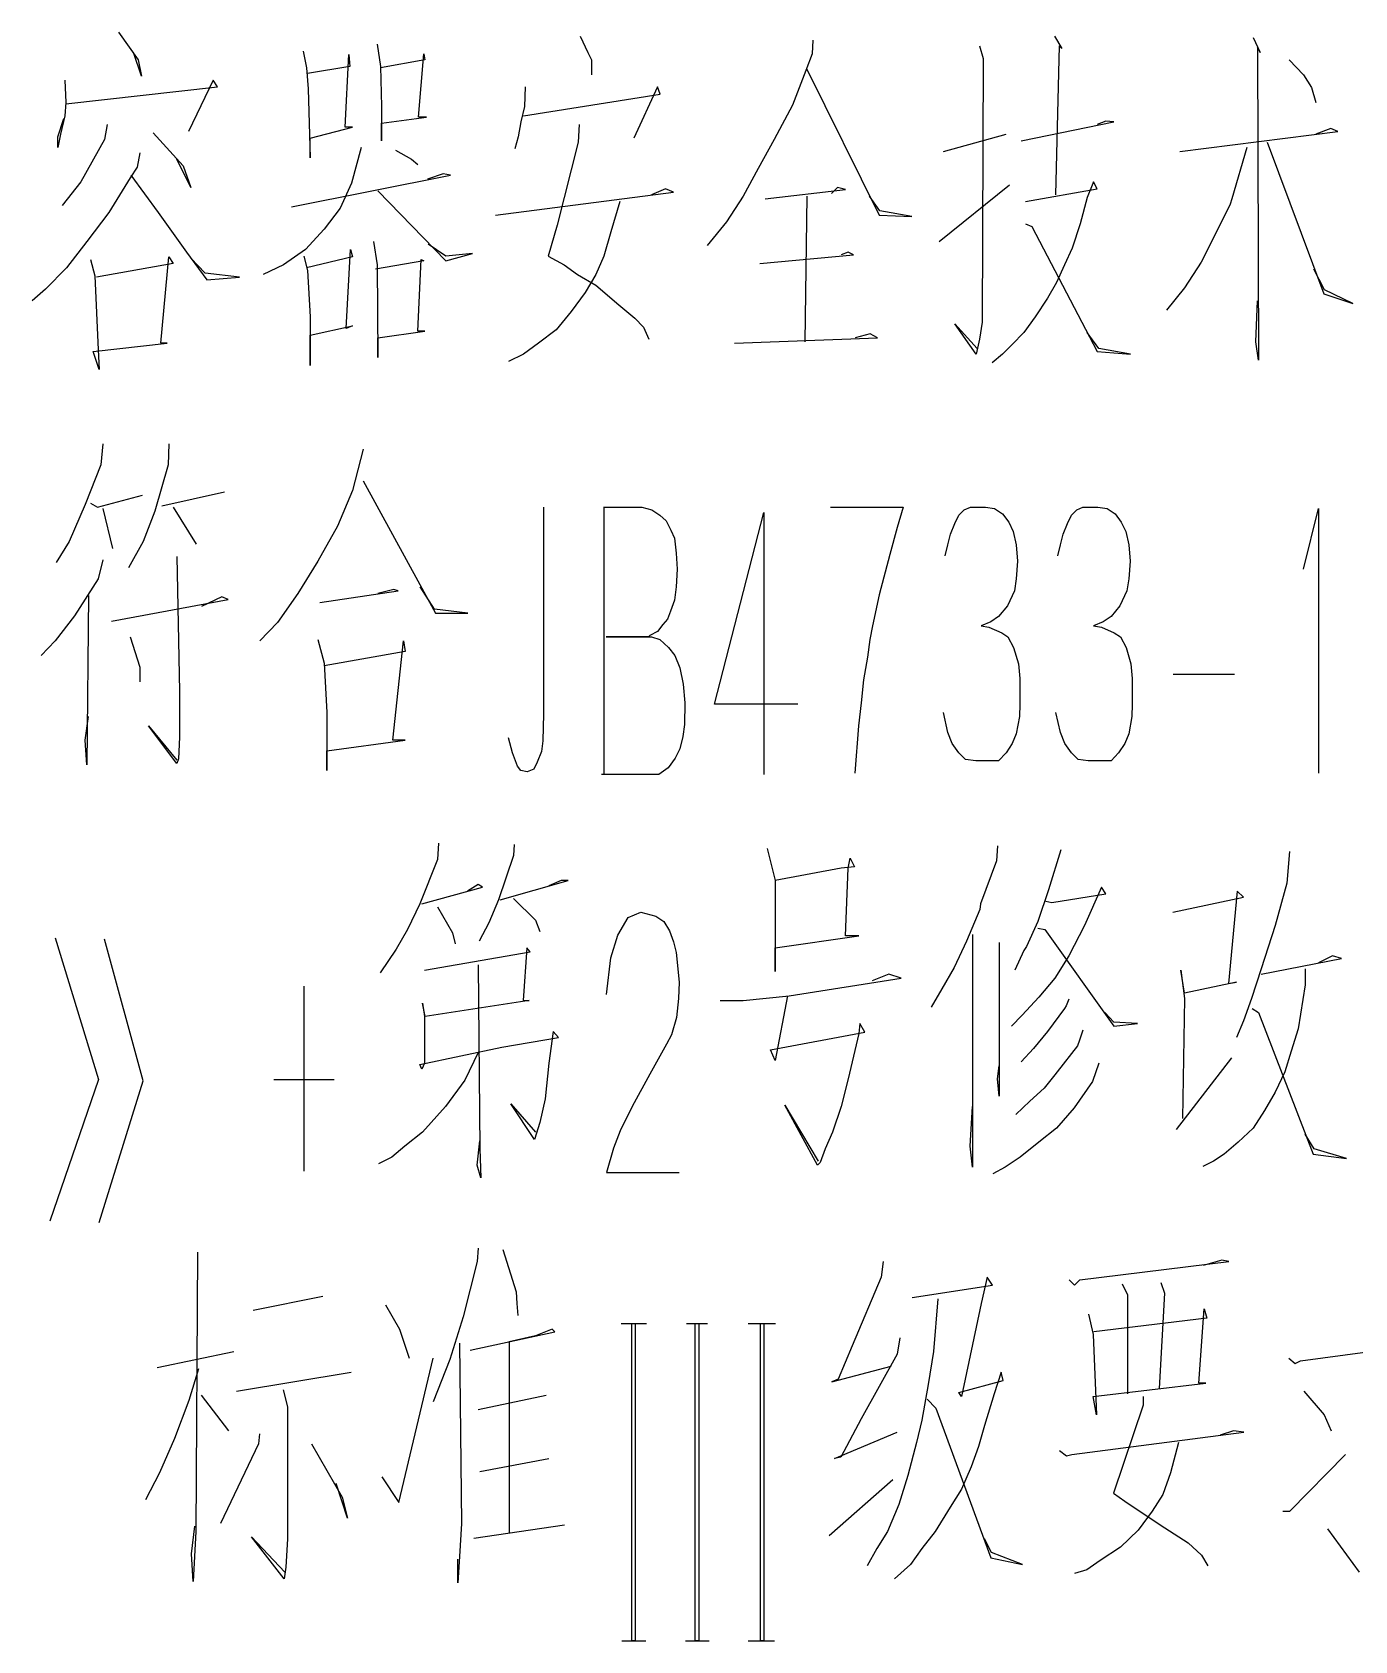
# Model space of a CAD drawing. Extents: x 0 to 8410, y 0 to 11890.
# Drawn here: x 7571.7 to 7767.6, y 11378.2 to 11616.6 of the extents above; entities that cross this region are included whole.
import ezdxf

# ---------------------------------------------------------------- set-up
doc = ezdxf.new("R2010")
doc.units = 0
doc.header["$MEASUREMENT"] = 0
doc.layers.add('6', color=7, linetype='Continuous')
doc.layers.add('8', color=7, linetype='Continuous')

# ---------------------------------------------------------------- blocks, each defined once
blk = doc.blocks.new('BLKENT759')
at = {"layer": '8', "color": 2, "linetype": 'Continuous'}
for p, q in [((7584.47, 11616.6), (7587.34, 11612.5)), ((7652.84, 11616), (7654.01, 11613.6)), ((7687.34, 11615.4), (7687.21, 11613.4)), ((7723.16, 11616), (7724.21, 11614.2)), ((7752.57, 11615.8), (7753.62, 11613.6)), ((7587.87, 11610.1), (7586.69, 11613.6)), ((7587.34, 11612.5), (7587.87, 11610.1)), ((7611.79, 11613.8), (7612.31, 11611.3)), ((7618.06, 11602.5), (7618.59, 11613.3)), ((7618.59, 11613.3), (7618.72, 11611.5)), ((7622.77, 11614.8), (7623.29, 11611.5)), ((7629.83, 11612.5), (7623.29, 11611.3)), ((7628.91, 11604), (7629.7, 11613.4)), ((7629.7, 11613.4), (7629.83, 11612.5)), ((7654.01, 11613.6), (7654.53, 11612.5)), ((7654.53, 11612.5), (7654.53, 11611.5)), ((7687.21, 11613.4), (7686.3, 11610.9)), ((7712.05, 11614.6), (7712.57, 11612.7)), ((7712.57, 11612.7), (7712.44, 11573.6)), ((7723.81, 11614.6), (7723.29, 11592.5)), ((7724.21, 11614.2), (7723.81, 11614.6)), ((7753.62, 11613.6), (7753.23, 11614.4)), ((7753.23, 11614.4), (7753.36, 11568)), ((7757.93, 11612.5), (7760.02, 11610.3)), ((7612.31, 11611.3), (7612.57, 11608.2)), ((7618.72, 11611.5), (7612.44, 11610.5)), ((7623.29, 11611.5), (7623.42, 11605.6)), ((7654.53, 11611.5), (7654.53, 11610.3)), ((7686.3, 11610.9), (7684.34, 11605.8)), ((7686.43, 11611.1), (7697.15, 11589.5)), ((7760.02, 11610.3), (7761.2, 11608.4)), ((7576.5, 11609.5), (7576.63, 11606.2)), ((7576.63, 11606), (7599.11, 11608.5)), ((7598.46, 11609.5), (7594.8, 11601.9)), ((7599.11, 11608.5), (7598.46, 11609.5)), ((7612.57, 11608.2), (7612.84, 11598)), ((7644.73, 11608.5), (7644.6, 11605.6)), ((7664.34, 11608.5), (7660.81, 11600.9)), ((7664.73, 11607.4), (7664.34, 11608.5)), ((7761.2, 11608.4), (7761.85, 11606.2)), ((7576.63, 11606.2), (7576.5, 11604.2)), ((7623.42, 11605.6), (7623.42, 11600.5)), ((7644.6, 11605.6), (7644.08, 11603.3)), ((7644.47, 11604.2), (7664.73, 11607.4)), ((7684.34, 11605.8), (7681.59, 11600.7)), ((7575.45, 11601.1), (7576.36, 11603.8)), ((7576.5, 11604.2), (7575.84, 11601.5)), ((7623.42, 11603.1), (7630.09, 11604)), ((7623.42, 11600.5), (7623.42, 11603.1)), ((7630.09, 11604), (7628.91, 11604)), ((7644.08, 11603.3), (7643.68, 11601.1)), ((7718.19, 11600.5), (7731.92, 11603.3)), ((7730.74, 11603.4), (7729.44, 11602.9)), ((7731.92, 11603.3), (7730.74, 11603.4)), ((7575.84, 11601.5), (7575.45, 11599.5)), ((7575.45, 11599.5), (7575.45, 11601.1)), ((7582.38, 11600.7), (7578.85, 11594.4)), ((7582.77, 11602.9), (7582.38, 11600.7)), ((7589.57, 11601.7), (7594.01, 11596.8)), ((7612.84, 11600.9), (7619.11, 11602.5)), ((7612.84, 11598), (7612.84, 11600.9)), ((7619.11, 11602.5), (7618.06, 11602.5)), ((7643.68, 11601.1), (7643.16, 11599.3)), ((7652.7, 11602.9), (7652.57, 11600.3)), ((7681.59, 11600.7), (7679.24, 11596.4)), ((7706.69, 11598.9), (7715.97, 11601.5)), ((7741.72, 11598.9), (7765.12, 11601.9)), ((7764.08, 11602.3), (7761.85, 11601.5)), ((7765.12, 11601.9), (7764.08, 11602.3)), ((7587.61, 11598.7), (7587.21, 11596.6)), ((7620.42, 11599.5), (7618.98, 11594.2)), ((7625.51, 11599.1), (7627.87, 11597.8)), ((7652.57, 11600.3), (7649.44, 11588)), ((7751.66, 11599.5), (7749.44, 11591.9)), ((7754.66, 11600.3), (7763.03, 11577.8)), ((7587.21, 11596.6), (7586.17, 11595)), ((7595.19, 11593.6), (7593.1, 11597.8)), ((7594.01, 11596.8), (7595.19, 11593.6)), ((7627.87, 11597.8), (7628.78, 11597)), ((7679.24, 11596.4), (7677.02, 11592.3)), ((7578.85, 11594.4), (7576.1, 11590.9)), ((7586.17, 11595), (7583.03, 11589.9)), ((7586.3, 11595.4), (7590.35, 11589.9)), ((7610.09, 11590.7), (7633.62, 11595.4)), ((7618.98, 11594.2), (7617.28, 11590.5)), ((7632.57, 11595.6), (7630.22, 11594.8)), ((7633.62, 11595.4), (7632.57, 11595.6)), ((7665.51, 11593.4), (7663.42, 11592.5)), ((7666.69, 11592.9), (7665.51, 11593.4)), ((7691, 11593.6), (7690.09, 11592.7)), ((7692.18, 11593.3), (7691, 11593.6)), ((7706.04, 11585.6), (7716.49, 11594)), ((7718.85, 11591.5), (7729.44, 11593.4)), ((7728.91, 11594.4), (7728, 11592.1)), ((7729.44, 11593.4), (7728.91, 11594.4)), ((7622.9, 11593.1), (7632.97, 11582.7)), ((7640.29, 11589.5), (7666.69, 11592.9)), ((7658.72, 11591.5), (7657.41, 11587)), ((7677.02, 11592.3), (7674.53, 11588.5)), ((7680.29, 11591.9), (7692.18, 11593.3)), ((7686.43, 11592.3), (7686.17, 11570.7)), ((7697.28, 11590.1), (7695.71, 11592.3)), ((7728, 11592.1), (7726.95, 11588.2)), ((7749.17, 11591.1), (7747.34, 11587.4)), ((7749.44, 11591.9), (7749.17, 11591.1)), ((7583.03, 11589.9), (7579.76, 11585.6)), ((7590.35, 11589.9), (7594.53, 11584)), ((7617.28, 11590.5), (7614.93, 11587.4)), ((7697.15, 11589.5), (7701.98, 11589.3)), ((7701.98, 11589.3), (7697.28, 11590.1)), ((7614.93, 11587.4), (7612.18, 11584.4)), ((7649.44, 11588), (7648.13, 11583.4)), ((7657.41, 11587), (7656.36, 11583.4)), ((7674.53, 11588.5), (7671.66, 11585)), ((7718.85, 11588.2), (7719.76, 11587.8)), ((7719.76, 11587.8), (7729.44, 11569.3)), ((7726.95, 11588.2), (7725.78, 11584.6)), ((7747.34, 11587.4), (7744.86, 11582.5)), ((7579.76, 11585.6), (7576.76, 11581.7)), ((7594.53, 11584), (7597.54, 11579.9)), ((7612.18, 11584.4), (7608.91, 11582.1)), ((7618.19, 11572.7), (7618.85, 11584.4)), ((7618.85, 11584.4), (7619.11, 11583.3)), ((7622.25, 11585.6), (7622.77, 11582.1)), ((7632.97, 11583.4), (7630.35, 11585.2)), ((7692.57, 11584), (7691.53, 11583.6)), ((7693.36, 11583.6), (7692.57, 11584)), ((7725.78, 11584.6), (7724.6, 11582.1)), ((7576.76, 11581.7), (7573.62, 11578.5)), ((7580.29, 11582.9), (7580.94, 11580.5)), ((7592.57, 11582.3), (7581.2, 11580.3)), ((7590.74, 11570.5), (7591.92, 11583.3)), ((7591.92, 11583.3), (7592.57, 11582.3)), ((7597.28, 11580.9), (7595.19, 11583.1)), ((7608.91, 11582.1), (7605.91, 11580.7)), ((7611.92, 11583.4), (7612.44, 11581.3)), ((7619.11, 11583.3), (7612.31, 11581.7)), ((7629.7, 11582.7), (7622.51, 11581.5)), ((7622.77, 11582.1), (7622.9, 11568.4)), ((7628.78, 11572.3), (7629.31, 11582.9)), ((7629.31, 11582.9), (7629.7, 11582.7)), ((7632.97, 11582.7), (7636.89, 11583.8)), ((7636.89, 11583.8), (7632.97, 11583.4)), ((7648.13, 11583.4), (7650.48, 11582.1)), ((7650.48, 11582.1), (7652.44, 11580.7)), ((7656.36, 11583.4), (7655.19, 11580.7)), ((7679.5, 11582.3), (7693.36, 11583.6)), ((7724.6, 11582.1), (7723.42, 11579.5)), ((7744.86, 11582.5), (7742.38, 11578.7)), ((7763.16, 11578.4), (7761.59, 11581.5)), ((7580.94, 11580.5), (7581.46, 11569.5)), ((7602.38, 11580.3), (7597.28, 11580.9)), ((7597.54, 11579.9), (7602.38, 11580.3)), ((7612.44, 11581.3), (7612.84, 11574.4)), ((7652.44, 11580.7), (7655.19, 11579.1)), ((7655.19, 11580.7), (7653.62, 11578)), ((7655.19, 11579.1), (7658.59, 11576.2)), ((7723.42, 11579.5), (7722.12, 11577.2)), ((7573.62, 11578.5), (7571.66, 11576.8)), ((7653.62, 11578), (7651.53, 11575.2)), ((7722.12, 11577.2), (7720.29, 11574.4)), ((7742.38, 11578.7), (7739.76, 11575.4)), ((7752.97, 11570.7), (7753.23, 11576.8)), ((7763.03, 11577.8), (7767.34, 11576.4)), ((7767.34, 11576.4), (7763.16, 11578.4)), ((7612.84, 11574.4), (7612.84, 11573.4)), ((7651.53, 11575.2), (7649.31, 11572.5)), ((7658.59, 11576.2), (7660.94, 11574.2)), ((7720.29, 11574.4), (7718.59, 11572.1)), ((7612.84, 11573.4), (7612.84, 11567.2)), ((7612.84, 11571.7), (7619.11, 11573.1)), ((7619.11, 11573.1), (7618.19, 11572.7)), ((7622.9, 11571.3), (7629.83, 11572.3)), ((7629.83, 11572.3), (7628.78, 11572.3)), ((7649.31, 11572.5), (7646.69, 11570.5)), ((7660.94, 11574.2), (7662.25, 11572.9)), ((7662.25, 11572.9), (7663.03, 11571.1)), ((7711.53, 11568.9), (7708.39, 11573.4)), ((7708.39, 11573.4), (7711.66, 11569.7)), ((7712.44, 11573.6), (7712.05, 11571.1)), ((7718.59, 11572.1), (7716.89, 11570.3)), ((7729.7, 11569.7), (7728, 11572.1)), ((7580.68, 11569.3), (7591.66, 11570.5)), ((7591.66, 11570.5), (7590.74, 11570.5)), ((7612.84, 11567.2), (7612.84, 11571.7)), ((7622.9, 11568.4), (7622.9, 11571.3)), ((7646.69, 11570.5), (7644.47, 11568.9)), ((7675.71, 11570.5), (7696.89, 11571.3)), ((7695.84, 11571.9), (7693.62, 11571.3)), ((7696.89, 11571.3), (7695.84, 11571.9)), ((7712.05, 11571.1), (7711.53, 11568.9)), ((7716.89, 11570.3), (7715.45, 11568.9)), ((7734.4, 11568.9), (7729.7, 11569.7)), ((7753.36, 11568), (7752.97, 11570.7)), ((7581.59, 11566.6), (7580.68, 11569.3)), ((7581.46, 11569.5), (7581.59, 11566.6)), ((7644.47, 11568.9), (7642.25, 11567.8)), ((7715.45, 11568.9), (7713.88, 11567.6)), ((7729.44, 11569.3), (7734.4, 11568.9)), ((7582.12, 11555.6), (7581.85, 11552.5)), ((7591.92, 11555.6), (7591.79, 11552.5)), ((7620.68, 11554.8), (7619.11, 11548.7)), ((7581.85, 11552.5), (7579.5, 11546.6)), ((7591.79, 11552.5), (7589.83, 11545.6)), ((7590.87, 11546.4), (7600.16, 11548.5)), ((7619.11, 11548.7), (7616.89, 11543.4)), ((7620.68, 11550.1), (7631.4, 11530.5)), ((7579.5, 11546.6), (7577.15, 11541.1)), ((7580.29, 11546.8), (7581.33, 11546.2)), ((7581.33, 11546.2), (7588, 11548)), ((7582.12, 11546), (7583.55, 11540.1)), ((7592.57, 11546.2), (7595.97, 11540.7)), ((7647.41, 11546.2), (7647.41, 11515.6)), ((7656.3, 11546.2), (7661.99, 11546.2)), ((7656.43, 11506.6), (7656.43, 11546.2)), ((7661.99, 11546.2), (7663.49, 11545.8)), ((7663.49, 11545.8), (7664.66, 11545)), ((7689.96, 11546.2), (7700.74, 11546.2)), ((7700.74, 11546.2), (7699.83, 11543.2)), ((7708.98, 11545), (7709.76, 11545.8)), ((7709.76, 11545.8), (7710.68, 11546.2)), ((7710.68, 11546.2), (7712.9, 11546.2)), ((7712.9, 11546.2), (7714.27, 11546)), ((7714.27, 11546), (7715.45, 11545.2)), ((7725.65, 11545), (7726.43, 11545.8)), ((7726.43, 11545.8), (7727.35, 11546.2)), ((7727.35, 11546.2), (7729.57, 11546.2)), ((7729.57, 11546.2), (7730.94, 11546)), ((7730.94, 11546), (7732.12, 11545.2)), ((7760.03, 11537), (7762.25, 11546)), ((7762.25, 11546), (7762.25, 11506.8)), ((7589.83, 11545.6), (7588.13, 11541.1)), ((7616.89, 11543.4), (7614.01, 11538.2)), ((7664.66, 11545), (7665.58, 11544.2)), ((7665.58, 11544.2), (7666.3, 11542.8)), ((7672.77, 11517), (7680.09, 11545.4)), ((7680.09, 11545.4), (7680.09, 11506.6)), ((7707.74, 11542.2), (7708.39, 11543.8)), ((7708.39, 11543.8), (7708.98, 11545)), ((7715.45, 11545.2), (7716.36, 11544)), ((7716.36, 11544), (7717.02, 11542.6)), ((7724.4, 11542.2), (7725.06, 11543.8)), ((7725.06, 11543.8), (7725.65, 11545)), ((7732.12, 11545.2), (7733.03, 11544)), ((7733.03, 11544), (7733.69, 11542.6)), ((7577.15, 11541.1), (7575.19, 11538)), ((7588.13, 11541.1), (7585.91, 11537.2)), ((7666.3, 11542.8), (7666.82, 11541.6)), ((7666.82, 11541.6), (7667.08, 11539.4)), ((7699.83, 11543.2), (7698.72, 11539.2)), ((7707.35, 11540.6), (7707.74, 11542.2)), ((7717.02, 11542.6), (7717.48, 11540.6)), ((7724.01, 11540.6), (7724.4, 11542.2)), ((7733.69, 11542.6), (7734.14, 11540.6)), ((7593.1, 11538.9), (7593.49, 11518.9)), ((7667.08, 11539.4), (7667.21, 11537)), ((7698.72, 11539.2), (7697.15, 11533.2)), ((7706.95, 11539), (7707.35, 11540.6)), ((7717.48, 11540.6), (7717.67, 11538.2)), ((7723.62, 11539), (7724.01, 11540.6)), ((7734.14, 11540.6), (7734.34, 11538.2)), ((7582.12, 11538.4), (7581.46, 11535.6)), ((7614.01, 11538.2), (7611.01, 11533.4)), ((7667.21, 11537), (7667.08, 11534.4)), ((7717.67, 11538.2), (7717.48, 11535.6)), ((7734.34, 11538.2), (7734.14, 11535.6)), ((7581.46, 11535.6), (7577.93, 11530.1)), ((7614.27, 11532.1), (7625.91, 11533.8)), ((7625.25, 11534), (7622.9, 11533.4)), ((7625.91, 11533.8), (7625.25, 11534)), ((7631.27, 11531.1), (7629.17, 11534.4)), ((7667.08, 11534.4), (7666.82, 11532.4)), ((7717.21, 11533.8), (7716.17, 11531.6)), ((7717.48, 11535.6), (7717.21, 11533.8)), ((7733.88, 11533.8), (7732.84, 11531.6)), ((7734.14, 11535.6), (7733.88, 11533.8)), ((7580.03, 11533.1), (7579.76, 11508)), ((7583.42, 11529.3), (7600.68, 11532.5)), ((7599.76, 11532.9), (7596.76, 11531.5)), ((7600.68, 11532.5), (7599.76, 11532.9)), ((7611.01, 11533.4), (7608, 11529.1)), ((7666.82, 11532.4), (7666.23, 11530.8)), ((7697.15, 11533.2), (7696.17, 11528.6)), ((7716.17, 11531.6), (7714.86, 11530)), ((7732.84, 11531.6), (7731.53, 11530)), ((7577.93, 11530.1), (7575.06, 11526.4)), ((7608, 11529.1), (7605.38, 11526.4)), ((7636.23, 11530.5), (7631.27, 11531.1)), ((7631.4, 11530.5), (7636.23, 11530.5)), ((7665.78, 11529.6), (7665.12, 11528.8)), ((7666.23, 11530.8), (7665.78, 11529.6)), ((7713.69, 11529.2), (7712.25, 11528.6)), ((7714.86, 11530), (7713.69, 11529.2)), ((7730.35, 11529.2), (7728.91, 11528.6)), ((7731.53, 11530), (7730.35, 11529.2)), ((7586.17, 11527), (7587.61, 11522.5)), ((7662.97, 11527), (7656.69, 11527)), ((7656.69, 11527), (7663.42, 11527)), ((7663.16, 11527.2), (7662.97, 11527)), ((7664.34, 11527.8), (7663.16, 11527.2)), ((7663.42, 11527), (7664.66, 11526.6)), ((7665.12, 11528.8), (7664.34, 11527.8)), ((7696.17, 11528.6), (7695.78, 11526.6)), ((7712.25, 11528.6), (7713.42, 11528.4)), ((7713.42, 11528.4), (7715.32, 11527.6)), ((7715.32, 11527.6), (7716.23, 11527)), ((7716.23, 11527), (7717.08, 11525.4)), ((7728.91, 11528.6), (7730.09, 11528.4)), ((7730.09, 11528.4), (7731.99, 11527.6)), ((7731.99, 11527.6), (7732.9, 11527)), ((7732.9, 11527), (7733.75, 11525.4)), ((7575.06, 11526.4), (7572.97, 11524.2)), ((7614.01, 11526.6), (7614.93, 11523.1)), ((7626.95, 11524.8), (7614.93, 11522.7)), ((7625.12, 11511.7), (7626.69, 11526.4)), ((7626.69, 11526.4), (7626.95, 11524.8)), ((7664.66, 11526.6), (7665.97, 11525.4)), ((7665.97, 11525.4), (7666.89, 11524.2)), ((7695.78, 11526.6), (7695.45, 11524)), ((7717.08, 11525.4), (7717.8, 11523)), ((7733.75, 11525.4), (7734.47, 11523)), ((7587.61, 11522.5), (7587.61, 11520.3)), ((7614.93, 11523.1), (7615.32, 11515.8)), ((7666.89, 11524.2), (7667.61, 11522.4)), ((7667.61, 11522.4), (7668.13, 11520)), ((7695.45, 11524), (7694.86, 11520.6)), ((7717.8, 11523), (7718, 11520.8)), ((7734.47, 11523), (7734.67, 11520.8)), ((7668.13, 11520), (7668.39, 11517.2)), ((7694.86, 11520.6), (7694.47, 11517.2)), ((7718, 11520.8), (7718, 11517)), ((7734.67, 11520.8), (7734.67, 11517)), ((7749.83, 11521.4), (7740.74, 11521.4)), ((7593.49, 11518.9), (7593.49, 11512.1)), ((7668.39, 11517.2), (7668.33, 11514)), ((7694.47, 11517.2), (7694.08, 11513.8)), ((7579.5, 11511.7), (7580.03, 11515.2)), ((7615.32, 11515.8), (7615.32, 11507.2)), ((7647.41, 11515.6), (7647.34, 11511.6)), ((7685.12, 11517), (7672.77, 11517)), ((7707.35, 11512.8), (7706.69, 11515.8)), ((7717.93, 11515.2), (7717.48, 11512.6)), ((7718, 11517), (7717.93, 11515.2)), ((7724.01, 11512.8), (7723.36, 11515.8)), ((7734.6, 11515.2), (7734.14, 11512.6)), ((7734.67, 11517), (7734.6, 11515.2)), ((7593.1, 11508.2), (7588.91, 11513.8)), ((7588.91, 11513.8), (7593.1, 11508.7)), ((7668.33, 11514), (7668.06, 11512.2)), ((7694.08, 11513.8), (7693.55, 11506.8)), ((7708, 11511.2), (7707.35, 11512.8)), ((7717.48, 11512.6), (7716.89, 11511.2)), ((7724.67, 11511.2), (7724.01, 11512.8)), ((7734.14, 11512.6), (7733.55, 11511.2)), ((7579.76, 11508), (7579.5, 11511.7)), ((7593.49, 11512.1), (7593.36, 11508.9)), ((7615.32, 11510.1), (7626.95, 11511.7)), ((7615.32, 11507.2), (7615.32, 11510.1)), ((7626.95, 11511.7), (7625.12, 11511.7)), ((7642.84, 11509.8), (7642.25, 11512)), ((7647.15, 11510), (7646.49, 11508.4)), ((7647.34, 11511.6), (7647.15, 11510)), ((7667.61, 11510.4), (7666.95, 11509)), ((7668.06, 11512.2), (7667.61, 11510.4)), ((7708.98, 11509.8), (7708, 11511.2)), ((7716.89, 11511.2), (7715.97, 11509.8)), ((7725.65, 11509.8), (7724.67, 11511.2)), ((7733.55, 11511.2), (7732.64, 11509.8)), ((7593.36, 11508.9), (7593.1, 11508.2)), ((7643.55, 11507.8), (7642.84, 11509.8)), ((7644.08, 11507.2), (7643.55, 11507.8)), ((7646.49, 11508.4), (7645.97, 11507.4)), ((7665.91, 11507.6), (7664.53, 11506.6)), ((7666.95, 11509), (7665.91, 11507.6)), ((7709.96, 11508.8), (7708.98, 11509.8)), ((7711.46, 11508.6), (7709.96, 11508.8)), ((7714.86, 11508.6), (7711.46, 11508.6)), ((7715.97, 11509.8), (7714.86, 11508.6)), ((7726.63, 11508.8), (7725.65, 11509.8)), ((7728.13, 11508.6), (7726.63, 11508.8)), ((7731.53, 11508.6), (7728.13, 11508.6)), ((7732.64, 11509.8), (7731.53, 11508.6)), ((7644.99, 11507), (7644.08, 11507.2)), ((7645.97, 11507.4), (7644.99, 11507)), ((7664.53, 11506.6), (7656.04, 11506.6)), ((7631.86, 11496.4), (7631.73, 11494)), ((7643.1, 11496.2), (7642.97, 11494.6)), ((7714.67, 11496), (7714.54, 11493.8)), ((7631.73, 11494), (7629.11, 11487.4)), ((7642.97, 11494.6), (7640.75, 11488)), ((7680.55, 11495.6), (7681.73, 11490.9)), ((7692.58, 11492.7), (7692.84, 11494.2)), ((7692.84, 11494.2), (7693.49, 11492.9)), ((7714.54, 11493.8), (7712.19, 11487.4)), ((7724.08, 11495.4), (7722.25, 11489.5)), ((7757.94, 11495.2), (7757.55, 11490.5)), ((7641.01, 11488), (7651.08, 11490.9)), ((7650.03, 11490.9), (7648.2, 11490.1)), ((7651.08, 11490.9), (7650.03, 11490.9)), ((7691.53, 11492.7), (7681.73, 11490.9)), ((7681.73, 11490.9), (7681.73, 11477.4)), ((7693.49, 11492.9), (7691.53, 11492.7)), ((7692.19, 11482.7), (7692.58, 11492.7)), ((7629.38, 11487.4), (7638.4, 11489.9)), ((7637.74, 11490.3), (7636.17, 11489.3)), ((7638.4, 11489.9), (7637.74, 11490.3)), ((7722.25, 11489.5), (7720.68, 11484.8)), ((7722.77, 11487.6), (7730.75, 11488.9)), ((7730.09, 11489.9), (7727.61, 11484.2)), ((7730.75, 11488.9), (7730.09, 11489.9)), ((7750.23, 11489.3), (7748.92, 11475.6)), ((7751.14, 11488.4), (7750.23, 11489.3)), ((7757.55, 11490.5), (7755.85, 11484.2)), ((7629.11, 11487.4), (7627.28, 11483.6)), ((7631.73, 11487), (7633.95, 11483.1)), ((7640.75, 11488), (7639.31, 11484.6)), ((7642.97, 11488.2), (7646.24, 11485)), ((7659.96, 11485.4), (7661.86, 11486.2)), ((7661.86, 11486.2), (7664.08, 11485.6)), ((7712.06, 11486.6), (7710.09, 11481.9)), ((7712.19, 11487.4), (7712.06, 11486.6)), ((7721.86, 11487.8), (7722.77, 11487.6)), ((7740.68, 11486.2), (7751.14, 11488.4)), ((7639.31, 11484.6), (7637.87, 11481.9)), ((7646.24, 11485), (7646.89, 11483.3)), ((7658.46, 11482.8), (7659.96, 11485.4)), ((7664.08, 11485.6), (7665.26, 11484.8)), ((7665.26, 11484.8), (7666.11, 11483.4)), ((7720.68, 11484.8), (7718.98, 11481.1)), ((7720.68, 11483.8), (7721.73, 11483.6)), ((7727.61, 11484.2), (7725.26, 11479.7)), ((7755.85, 11484.2), (7753.75, 11477.8)), ((7575.06, 11482.4), (7581.47, 11461.4)), ((7588.13, 11461.2), (7582.38, 11482.2)), ((7627.28, 11483.6), (7625.59, 11480.7)), ((7633.95, 11483.1), (7634.34, 11481.5)), ((7657.42, 11479.4), (7658.46, 11482.8)), ((7666.11, 11483.4), (7666.7, 11481.8)), ((7666.7, 11481.8), (7667.09, 11480.2)), ((7681.73, 11480.9), (7694.15, 11482.7)), ((7694.15, 11482.7), (7692.19, 11482.7)), ((7710.09, 11481.9), (7708.26, 11478)), ((7711.01, 11482.9), (7711.01, 11448.4)), ((7714.93, 11481.7), (7714.93, 11458.9)), ((7721.73, 11483.6), (7731.93, 11469.3)), ((7625.59, 11480.7), (7623.23, 11477.2)), ((7629.77, 11477.6), (7645.45, 11480.3)), ((7644.93, 11480.9), (7644.41, 11473.1)), ((7645.45, 11480.3), (7644.93, 11480.9)), ((7656.76, 11474), (7657.42, 11479.4)), ((7667.09, 11480.2), (7667.55, 11475.8)), ((7681.73, 11477.4), (7681.73, 11480.9)), ((7718.59, 11480.5), (7717.28, 11477.6)), ((7718.98, 11481.1), (7718.59, 11480.5)), ((7725.26, 11479.7), (7723.17, 11476.4)), ((7753.75, 11477), (7765.65, 11479.3)), ((7764.34, 11479.7), (7762.25, 11478.7)), ((7765.65, 11479.3), (7764.34, 11479.7)), ((7637.74, 11478.4), (7638, 11451.1)), ((7698.59, 11477), (7696.11, 11476)), ((7700.42, 11476.4), (7698.59, 11477)), ((7708.26, 11478), (7706.43, 11474.8)), ((7742.38, 11474.2), (7741.86, 11477.6)), ((7741.86, 11477.6), (7742.38, 11473.4)), ((7753.75, 11477.8), (7752.32, 11473.4)), ((7760.29, 11477.8), (7760.29, 11475.4)), ((7611.93, 11475.2), (7611.93, 11447.8)), ((7667.55, 11475.8), (7667.42, 11473.4)), ((7683.82, 11473.8), (7700.42, 11476.4)), ((7706.43, 11474.8), (7704.87, 11472.1)), ((7723.17, 11476.4), (7720.81, 11473.6)), ((7750.09, 11475.8), (7742.38, 11474.2)), ((7748.92, 11475.6), (7750.09, 11475.8)), ((7760.29, 11475.4), (7759.24, 11468.9)), ((7629.9, 11470.7), (7629.51, 11472.7)), ((7629.51, 11472.7), (7629.77, 11470.7)), ((7645.32, 11473.1), (7629.9, 11470.7)), ((7644.41, 11473.1), (7645.32, 11473.1)), ((7667.42, 11473.4), (7667.15, 11470.6)), ((7673.62, 11473.1), (7677.02, 11473.1)), ((7677.02, 11473.1), (7683.82, 11473.8)), ((7683.56, 11473.8), (7681.73, 11464.2)), ((7720.81, 11473.6), (7718.33, 11470.9)), ((7724.6, 11471.9), (7722.12, 11468.5)), ((7724.87, 11472.3), (7724.6, 11471.9)), ((7725.26, 11473.3), (7724.87, 11472.3)), ((7742.38, 11473.4), (7742.12, 11455.6)), ((7752.32, 11473.4), (7751.14, 11470.1)), ((7752.45, 11471.9), (7753.36, 11471.3)), ((7629.77, 11470.7), (7629.77, 11463.8)), ((7667.15, 11470.6), (7666.37, 11468)), ((7694.28, 11469.7), (7694.15, 11468.2)), ((7695.06, 11468.4), (7694.28, 11469.7)), ((7718.33, 11470.9), (7716.76, 11469.3)), ((7731.93, 11469.9), (7730.62, 11471.3)), ((7735.45, 11469.7), (7731.93, 11469.9)), ((7731.93, 11469.3), (7735.45, 11469.7)), ((7751.14, 11470.1), (7750.09, 11467.6)), ((7753.36, 11471.3), (7761.47, 11450.3)), ((7641.27, 11466.2), (7649.64, 11467.6)), ((7648.85, 11468.5), (7648.2, 11463.8)), ((7649.64, 11467.6), (7648.85, 11468.5)), ((7666.37, 11468), (7665.65, 11466.6)), ((7681.08, 11465.8), (7695.06, 11468.4)), ((7694.15, 11468.2), (7692.58, 11461.5)), ((7722.12, 11468.5), (7720.03, 11466)), ((7726.83, 11467.2), (7726.57, 11466.4)), ((7727.35, 11468.7), (7726.83, 11467.2)), ((7759.24, 11468.9), (7758.2, 11465.6)), ((7629.11, 11463.6), (7641.27, 11466.2)), ((7637.74, 11465.4), (7635.78, 11461.3)), ((7665.65, 11466.6), (7663.17, 11462.2)), ((7681.73, 11464.2), (7681.08, 11465.8)), ((7720.03, 11466), (7718.2, 11464)), ((7726.57, 11466.4), (7723.56, 11462.5)), ((7758.2, 11465.6), (7757.28, 11462.5)), ((7629.38, 11462.9), (7629.11, 11463.6)), ((7629.77, 11463.8), (7629.38, 11462.9)), ((7648.2, 11463.8), (7647.68, 11458.5)), ((7714.67, 11461.5), (7714.93, 11463.4)), ((7723.56, 11462.5), (7723.17, 11462.1)), ((7729.7, 11463.8), (7728.79, 11461.1)), ((7741.21, 11454), (7749.44, 11464.6)), ((7757.28, 11462.5), (7755.85, 11459.5)), ((7581.47, 11461.4), (7574.28, 11440.4)), ((7581.6, 11440.2), (7588.13, 11461.2)), ((7607.48, 11461.4), (7616.43, 11461.4)), ((7635.78, 11461.3), (7632.91, 11457.4)), ((7663.17, 11462.2), (7660.55, 11457.4)), ((7692.58, 11461.5), (7691.53, 11457.4)), ((7714.93, 11458.9), (7714.67, 11461.5)), ((7721.6, 11460.1), (7719.51, 11458.2)), ((7723.17, 11462.1), (7721.6, 11460.1)), ((7728.79, 11461.1), (7726.04, 11457.2)), ((7646.11, 11452.5), (7642.58, 11457.8)), ((7642.58, 11457.8), (7646.24, 11453.6)), ((7647.68, 11458.5), (7646.89, 11455)), ((7688, 11448.7), (7683.17, 11457.6)), ((7683.17, 11457.6), (7688.13, 11449.3)), ((7719.51, 11458.2), (7717.42, 11456.2)), ((7755.85, 11459.5), (7754.28, 11456.8)), ((7632.91, 11457.4), (7629.51, 11453.6)), ((7660.55, 11457.4), (7658.79, 11453.8)), ((7691.53, 11457.4), (7690.23, 11453.6)), ((7710.62, 11451.5), (7711.01, 11457.4)), ((7726.04, 11457.2), (7723.43, 11454.2)), ((7754.28, 11456.8), (7752.58, 11454.2)), ((7629.51, 11453.6), (7626.89, 11451.5)), ((7646.89, 11455), (7646.11, 11452.5)), ((7658.79, 11453.8), (7657.81, 11451.2)), ((7690.23, 11453.6), (7689.18, 11451.1)), ((7723.43, 11454.2), (7720.81, 11452.1)), ((7752.58, 11454.2), (7750.36, 11452.1)), ((7761.6, 11451.1), (7760.29, 11453.3)), ((7626.89, 11451.5), (7624.93, 11449.9)), ((7637.61, 11448.7), (7638, 11452.3)), ((7638, 11451.1), (7638.13, 11446.8)), ((7657.81, 11451.2), (7656.76, 11447.6)), ((7689.18, 11451.1), (7688.4, 11449.1)), ((7711.01, 11448.4), (7710.62, 11451.5)), ((7720.81, 11452.1), (7718.07, 11449.9)), ((7750.36, 11452.1), (7748.26, 11450.3)), ((7766.43, 11449.7), (7761.6, 11451.1)), ((7624.93, 11449.9), (7622.97, 11448.9)), ((7638.13, 11446.8), (7637.61, 11448.7)), ((7688.4, 11449.1), (7688, 11448.7)), ((7715.85, 11448.4), (7714.02, 11447.4)), ((7718.07, 11449.9), (7715.85, 11448.4)), ((7746.7, 11449.3), (7745.13, 11448.5)), ((7748.26, 11450.3), (7746.7, 11449.3)), ((7761.47, 11450.3), (7766.43, 11449.7)), ((7656.76, 11447.6), (7667.55, 11447.6)), ((7637.74, 11436.4), (7637.61, 11434.4)), ((7641.4, 11436.2), (7643.36, 11429.9)), ((7596.17, 11435.8), (7595.91, 11394.4)), ((7637.61, 11434.4), (7635.52, 11426.2)), ((7697.74, 11434.4), (7697.48, 11432.1)), ((7726.89, 11431.7), (7748.98, 11434.4)), ((7747.94, 11434.6), (7745.19, 11433.8)), ((7748.98, 11434.4), (7747.94, 11434.6)), ((7697.48, 11432.1), (7693.16, 11421.9)), ((7713.16, 11432.1), (7712.25, 11428.2)), ((7713.95, 11430.9), (7713.16, 11432.1)), ((7725.32, 11431.7), (7726.11, 11430.9)), ((7726.11, 11430.9), (7726.89, 11431.7)), ((7738.92, 11431.3), (7739.44, 11429.7)), ((7604.41, 11427.2), (7614.73, 11429.3)), ((7643.36, 11429.9), (7643.49, 11428.2)), ((7702.05, 11429.1), (7713.95, 11430.9)), ((7705.84, 11428.9), (7705.19, 11421.1)), ((7733.16, 11431.1), (7733.95, 11429.5)), ((7733.95, 11429.5), (7733.95, 11414.8)), ((7739.44, 11429.7), (7738.65, 11415.6)), ((7624.01, 11428), (7626.11, 11424.4)), ((7643.49, 11428.2), (7643.62, 11426.4)), ((7712.25, 11428.2), (7709.37, 11414.4)), ((7728.2, 11426.6), (7728.85, 11423.6)), ((7744.54, 11416.4), (7745.32, 11427.4)), ((7745.32, 11427.4), (7745.71, 11426)), ((7626.11, 11424.4), (7627.54, 11420.1)), ((7635.52, 11426.2), (7633.56, 11419.9)), ((7648.72, 11424.4), (7646.24, 11423.4)), ((7649.11, 11424), (7648.72, 11424.4)), ((7662.71, 11425.2), (7658.92, 11425.2)), ((7660.49, 11378.2), (7660.49, 11425.2)), ((7661.01, 11425.2), (7661.01, 11378.2)), ((7671.73, 11425.2), (7668.59, 11425.2)), ((7669.9, 11378.2), (7669.9, 11425.2)), ((7670.42, 11425.2), (7670.42, 11378.2)), ((7681.79, 11425.2), (7677.74, 11425.2)), ((7679.57, 11378.2), (7679.57, 11425.2)), ((7680.09, 11425.2), (7680.09, 11378.2)), ((7745.71, 11426), (7728.98, 11424)), ((7635, 11422.3), (7635.26, 11395.6)), ((7636.56, 11421.3), (7649.11, 11424)), ((7646.24, 11423.4), (7642.32, 11422.5)), ((7642.32, 11422.5), (7642.32, 11394.2)), ((7693.16, 11421.9), (7691.07, 11417)), ((7700.22, 11423.1), (7699.83, 11420.7)), ((7728.85, 11423.6), (7729.37, 11411.7)), ((7759.57, 11419.7), (7780.48, 11422.5)), ((7590.16, 11418.7), (7601.53, 11421.1)), ((7625.98, 11398.7), (7631.07, 11420.1)), ((7633.56, 11419.9), (7631.07, 11413.6)), ((7699.83, 11420.7), (7694.47, 11411.1)), ((7705.19, 11421.1), (7704.41, 11416.2)), ((7757.87, 11420.1), (7758.79, 11419.3)), ((7758.79, 11419.3), (7759.57, 11419.7)), ((7596.3, 11418.5), (7594.86, 11413.8)), ((7601.92, 11415.2), (7618.92, 11418)), ((7690.16, 11416.6), (7698.92, 11418.9)), ((7691.07, 11417), (7690.16, 11416.6)), ((7715.26, 11418), (7714.21, 11414.8)), ((7715.52, 11416.8), (7715.26, 11418)), ((7596.69, 11414.6), (7600.75, 11409.3)), ((7608.85, 11415.4), (7609.51, 11412.9)), ((7637.74, 11412.5), (7647.81, 11414.6)), ((7704.41, 11416.2), (7703.49, 11410.9)), ((7708.98, 11415), (7715.52, 11416.8)), ((7709.37, 11414.4), (7708.98, 11415)), ((7714.21, 11414.8), (7712.77, 11410.1)), ((7728.85, 11414.4), (7745.58, 11416.4)), ((7745.58, 11416.4), (7744.54, 11416.4)), ((7760.09, 11415.2), (7763.1, 11411.7)), ((7594.86, 11413.8), (7592.77, 11408.2)), ((7609.51, 11412.9), (7609.51, 11393.3)), ((7704.28, 11414), (7705.58, 11412.7)), ((7705.58, 11412.7), (7713.69, 11390.5)), ((7729.37, 11411.7), (7728.85, 11414.4)), ((7736.3, 11413.1), (7731.86, 11400.1)), ((7736.3, 11414.4), (7736.3, 11413.1)), ((7694.47, 11411.1), (7691.47, 11405.4)), ((7703.49, 11410.9), (7702.71, 11407.6)), ((7712.77, 11410.1), (7711.86, 11407)), ((7763.1, 11411.7), (7764.14, 11409.3)), ((7592.77, 11408.2), (7590.55, 11403.1)), ((7605.32, 11408.9), (7605.19, 11407.4)), ((7690.55, 11405.2), (7699.83, 11409.1)), ((7702.71, 11407.6), (7701.4, 11402.7)), ((7725.71, 11405.8), (7751.2, 11409.1)), ((7741.53, 11407.6), (7740.35, 11403.1)), ((7749.64, 11409.3), (7747.67, 11408.7)), ((7751.2, 11409.1), (7749.64, 11409.3)), ((7605.19, 11407.4), (7599.57, 11395.6)), ((7613.03, 11407.4), (7617.61, 11399.5)), ((7638, 11403.3), (7648.2, 11405.2)), ((7691.47, 11405.4), (7690.55, 11405.2)), ((7711.86, 11407), (7710.81, 11404)), ((7723.88, 11406.4), (7724.93, 11405.6)), ((7724.93, 11405.6), (7725.71, 11405.8)), ((7758, 11397.4), (7766.24, 11405.8)), ((7590.55, 11403.1), (7588.46, 11399.1)), ((7701.4, 11402.7), (7700.09, 11398.4)), ((7710.81, 11404), (7709.37, 11400.7)), ((7740.35, 11403.1), (7739.18, 11399.9)), ((7618.39, 11396.4), (7616.69, 11401.5)), ((7623.49, 11402.5), (7625.98, 11398.7)), ((7689.77, 11393.8), (7699.18, 11402.1)), ((7709.37, 11400.7), (7707.67, 11398)), ((7617.61, 11399.5), (7618.39, 11396.4)), ((7700.09, 11398.4), (7698.39, 11394.4)), ((7707.67, 11398), (7705.45, 11394.4)), ((7731.86, 11400.1), (7733.56, 11398.9)), ((7733.56, 11398.9), (7738.79, 11395.4)), ((7739.18, 11399.9), (7737.61, 11397.4)), ((7635.26, 11395.6), (7635, 11390.7)), ((7737.61, 11397.4), (7735.52, 11394.6)), ((7756.95, 11397.4), (7758, 11397.4)), ((7595.26, 11391.1), (7595.78, 11395.2)), ((7595.91, 11394.4), (7595.52, 11387)), ((7608.98, 11387.4), (7604.15, 11393.6)), ((7604.15, 11393.6), (7609.11, 11388.4)), ((7609.51, 11393.3), (7609.24, 11389.1)), ((7637.09, 11393.4), (7650.55, 11395.4)), ((7698.39, 11394.4), (7696.82, 11391.9)), ((7705.45, 11394.4), (7703.49, 11391.9)), ((7713.82, 11391.3), (7712.77, 11393.3)), ((7735.52, 11394.6), (7732.9, 11392.1)), ((7738.79, 11395.4), (7742.97, 11392.7)), ((7768.33, 11388.4), (7763.62, 11394.8)), ((7595.52, 11387), (7595.26, 11391.1)), ((7696.82, 11391.9), (7695.39, 11389.3)), ((7703.49, 11391.9), (7701.79, 11389.5)), ((7718.39, 11389.5), (7713.82, 11391.3)), ((7732.9, 11392.1), (7729.9, 11390.1)), ((7742.97, 11392.7), (7744.93, 11390.9)), ((7744.93, 11390.9), (7745.84, 11389.3)), ((7609.24, 11389.1), (7608.98, 11387.4)), ((7635, 11390.7), (7634.73, 11386.8)), ((7634.73, 11386.8), (7634.73, 11390.3)), ((7701.79, 11389.5), (7699.44, 11387.4)), ((7713.69, 11390.5), (7718.39, 11389.5)), ((7727.94, 11388.7), (7726.11, 11388.2)), ((7729.9, 11390.1), (7727.94, 11388.7)), ((7659.05, 11378.2), (7662.58, 11378.2)), ((7661.01, 11378.2), (7660.49, 11378.2)), ((7668.46, 11378.2), (7671.99, 11378.2)), ((7670.42, 11378.2), (7669.9, 11378.2)), ((7677.74, 11378.2), (7681.66, 11378.2)), ((7680.09, 11378.2), (7679.57, 11378.2))]:
    blk.add_line(p, q, dxfattribs=at)

msp = doc.modelspace()

# ---------------------------------------------------------------- block references
at = {"layer": '6'}
msp.add_blockref('BLKENT759', (0, 0), dxfattribs=at)

doc.saveas('drawing.dxf')
